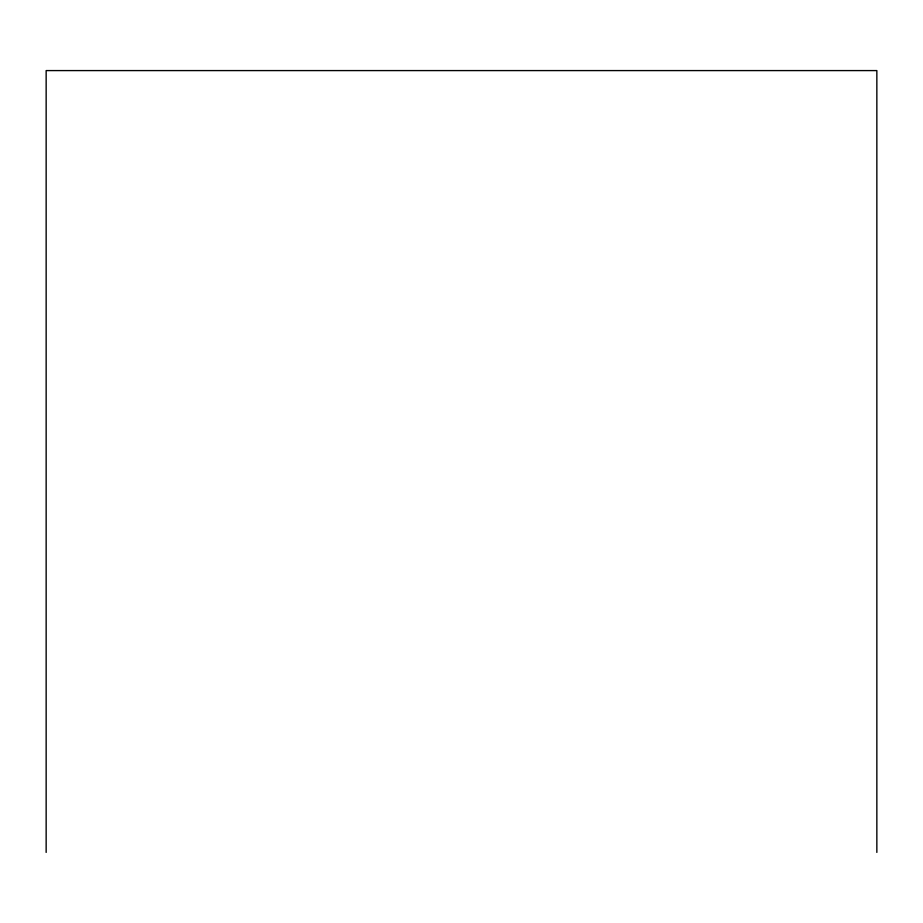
<?xml version="1.0" encoding="UTF-8"?>
<svg xmlns="http://www.w3.org/2000/svg" width="923" height="923" viewBox="0 0 923 923"><rect width="100%" height="100%" fill="white"/><g stroke="black" fill="none" stroke-linecap="round" stroke-linejoin="round"><path stroke-width="1.38" d="M876.85 852.414L876.85 70.586L46.15 70.586L46.15 852.414"/></g></svg>
